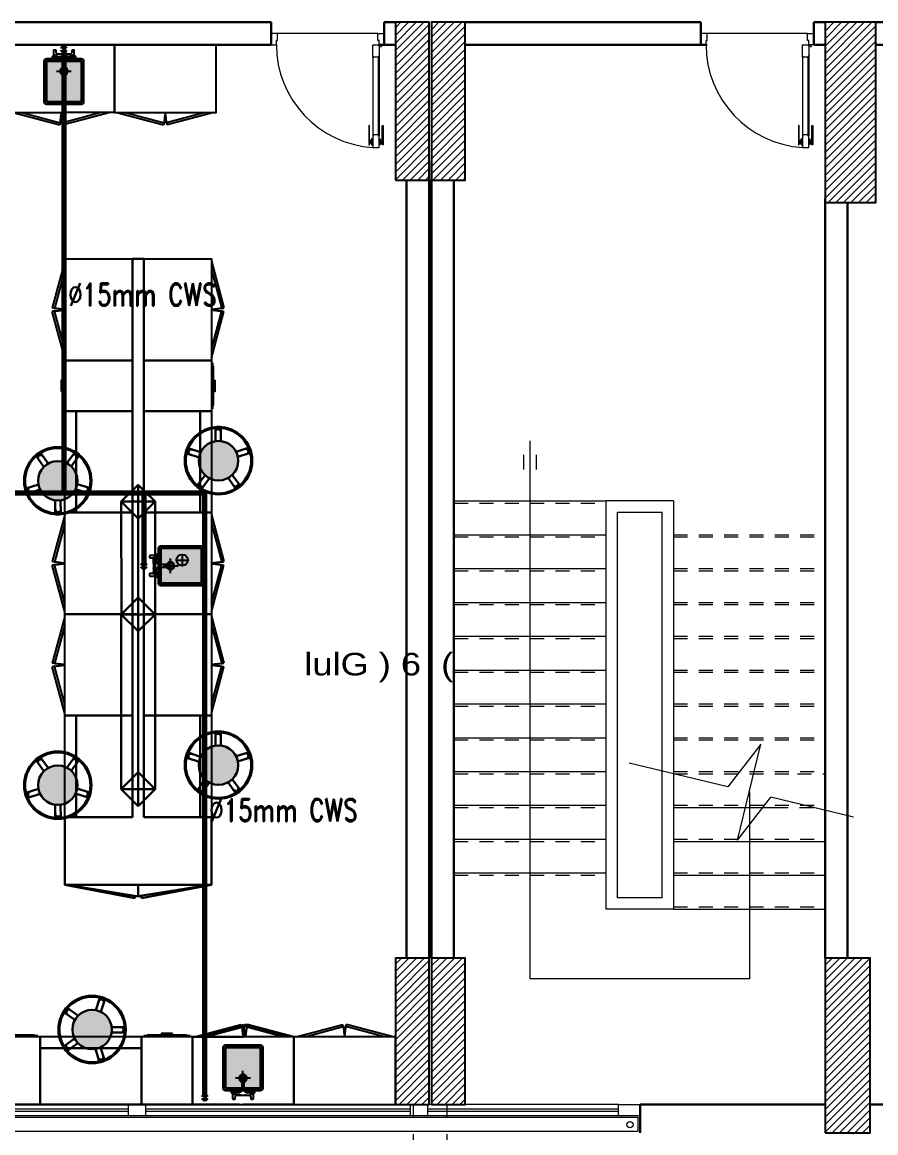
# Model space of a CAD drawing. Extents: x 800 to 995, y 398 to 804.
# Drawn here: x 894.43 to 902, y 742.38 to 752.23 of the extents above; entities that cross this region are included whole.
import ezdxf

# ---------------------------------------------------------------- set-up
doc = ezdxf.new("R2010")
doc.units = 0
doc.header["$MEASUREMENT"] = 0
for name, pattern in [('ACAD_ISO02W100', [15, 12, -3]), ('CENTERX2', [4, 2.5, -0.5, 0.5, -0.5]), ('DASHED', [19.05, 12.7, -6.35]), ('HIDDEN', [0.375, 0.25, -0.125]), ('HIDDEN2', [0.1875, 0.125, -0.0625])]:
    doc.linetypes.add(name, pattern=pattern)
doc.layers.get('0').update_dxf_attribs({"color": 252, "linetype": 'CONTINUOUS', "lineweight": 30})
for name, color, linetype in [('-FUR', 252, 'CONTINUOUS'), ('LAYER8', 3, 'CONTINUOUS'), ('SAN', 2, 'CONTINUOUS')]:
    doc.layers.add(name, color=color, linetype=linetype)
for name, color, linetype, lineweight in [('axis', 1, 'CENTERX2', 5), ('Column', 6, 'CONTINUOUS', 25), ('DOOR', 30, 'CONTINUOUS', 9), ('elev', 90, 'CONTINUOUS', 9), ('Elevation', 150, 'CONTINUOUS', 18), ('hatch', 252, 'CONTINUOUS', 9), ('P-C-WATER', 5, 'CONTINUOUS', 70), ('P-TEXT', 1, 'CONTINUOUS', 25), ('PLAN-ELEV', 2, 'CONTINUOUS', 5), ('PLAN-HAND', 30, 'CONTINUOUS', 5), ('PLAN-STAIR', 3, 'CONTINUOUS', 9), ('PLAN-STAIR-HIDDEN', 1, 'HIDDEN2', 5), ('stairs', 50, 'CONTINUOUS', 9), ('text', 72, 'CONTINUOUS', 15), ('Wall', 252, 'CONTINUOUS', 30), ('WINDOW', 252, 'CONTINUOUS', 5)]:
    doc.layers.add(name, color=color, linetype=linetype, lineweight=lineweight)
doc.styles.add('ROMANC', font='romand.shx')
doc.styles.add('SOSA2', font='SOSA.shx', dxfattribs={"width": 0.8})
pattern_1 = [(45, (1093.753867, 428.559505), (-0.0336759605, 0.0336759605), [])]
pattern_2 = [(45, (1093.753867, 428.309505), (-0.0336759605, 0.0336759605), [])]

# ---------------------------------------------------------------- blocks, each defined once
blk = doc.blocks.new('fghh')
at = {"layer": 'hatch'}
for p, q in [((1434.8944, 1497.1759), (1434.6102, 1497.7917)), ((1435.2563, 1497.1801), (1434.6563, 1496.9032)), ((1434.6563, 1496.9032), (1434.8944, 1497.1759)), ((1435.2563, 1497.1801), (1435.0183, 1496.9074)), ((1435.2563, 1496.3917), (1435.0183, 1496.9074))]:
    blk.add_line(p, q, dxfattribs=at)
blk = doc.blocks.new('YY5Y5')
at = {"layer": 'SAN', "color": 1}
for p, q in [((434.16, 537.56), (433.7, 538.02)), ((433.83, 542.04), (433.83, 538.56)), ((435.73, 542.41), (434.2, 542.41)), ((435.58, 537.56), (436.04, 538.02)), ((435.73, 540.55), (435.73, 542.41)), ((436.72, 537.65), (438.25, 537.65)), ((446.18, 539.55), (436.73, 539.55)), ((443.04, 539.55), (446.16, 539.55)), ((444.65, 537.65), (446.18, 537.65)), ((447.32, 537.56), (446.86, 538.02)), ((447.16, 542.41), (447.16, 540.55)), ((448.69, 542.41), (447.16, 542.41)), ((448.74, 537.56), (449.2, 538.02)), ((449.07, 538.56), (449.07, 542.04)), ((434.16, 536.15), (433.7, 535.69)), ((435.58, 536.15), (436.04, 535.69)), ((440.5, 535.4), (440.5, 528.74)), ((442.4, 528.74), (442.4, 535.4)), ((447.32, 536.15), (446.86, 535.69)), ((448.74, 536.15), (449.2, 535.69)), ((440.87, 528.36), (442.03, 528.36))]:
    blk.add_line(p, q, dxfattribs=at)
at = {"layer": 'SAN', "color": 1, "linetype": 'Continuous'}
blk.add_line((439.23, 539.55), (439.86, 539.55), dxfattribs=at)
at = {"layer": 'SAN', "color": 2, "linetype": 'DASHED'}
for points in [[(441.45, 532.42), (441.45, 521.63)], [(436.06, 527.03), (446.84, 527.03)]]:
    blk.add_lwpolyline(points, dxfattribs=at)
at = {"layer": 'SAN', "color": 1}
for centre, radius in [((434.87, 536.85), 2), ((434.87, 536.85), 1), ((434.87, 536.85), 0.8), ((448.03, 536.85), 2), ((448.03, 536.85), 1), ((448.03, 536.85), 0.8)]:
    blk.add_circle(centre, radius, dxfattribs=at)
for centre, radius, start, end in [((434.2, 542.04), 0.375, 90, 180), ((436.73, 540.55), 1, 180, 270), ((438.25, 535.4), 2.25, 0, 90), ((444.65, 535.4), 2.25, 90, 180), ((446.16, 540.55), 1, 270, 0), ((448.69, 542.04), 0.375, 0, 90), ((441.45, 527.03), 2.86, 109.43194, 70.56806), ((441.45, 527.03), 2.08, 117.27647, 62.72353), ((440.87, 528.74), 0.375, 180, 270), ((442.03, 528.74), 0.375, 270, 360)]:
    blk.add_arc(centre, radius, start, end, dxfattribs=at)
blk = doc.blocks.new('fd')
at = {"layer": '-FUR'}
h = blk.add_hatch(color=254, dxfattribs=at)
h.paths.add_polyline_path([(1322.6636, 576.6994), (1322.3536, 576.6994), (1322.3536, 577.0594), (1322.6636, 577.0594)], flags=16)
edge = h.paths.add_edge_path()
edge.add_line((1322.6636, 576.6794), (1322.3536, 576.6794))
edge.add_arc((1322.3536, 576.6994), 0.02, 180, 270, ccw=False)
edge.add_line((1322.3336, 576.6994), (1322.3336, 577.0594))
edge.add_arc((1322.3536, 577.0594), 0.02, 90, 180, ccw=False)
edge.add_line((1322.3536, 577.0794), (1322.6636, 577.0794))
edge.add_arc((1322.6636, 577.0594), 0.02, 0, 90, ccw=False)
edge.add_line((1322.6836, 577.0594), (1322.6836, 576.6994))
edge.add_arc((1322.6636, 576.6994), 0.02, -90, 0, ccw=False)
blk.add_hatch(color=253, dxfattribs=at).paths.add_polyline_path([(1322.6636, 577.0594), (1322.6636, 576.6994), (1322.3536, 576.6994), (1322.3536, 577.0594)])
h = blk.add_hatch(color=251, dxfattribs=at)
h.paths.add_polyline_path([(1322.6337, 577.0294), (1322.6636, 577.0594), (1322.6636, 576.6994), (1322.6336, 576.7294)])
h.paths.add_polyline_path([(1322.6336, 576.7294), (1322.6636, 576.6994), (1322.3536, 576.6994), (1322.3836, 576.7294)])
h = blk.add_hatch(color=252, dxfattribs=at)
h.paths.add_polyline_path([(1322.3836, 577.0294), (1322.3536, 577.0594), (1322.6636, 577.0594), (1322.6337, 577.0294)])
h.paths.add_polyline_path([(1322.3836, 576.7294), (1322.3536, 576.6994), (1322.3536, 577.0594), (1322.3836, 577.0294)])
for p, q in [((1322.4784, 577.2056), (1322.0597, 577.2056)), ((1322.4784, 577.2056), (1322.9597, 577.2056)), ((1322.0597, 576.6056), (1322.5097, 576.6056)), ((1322.9597, 576.6056), (1322.5097, 576.6056))]:
    blk.add_line(p, q, dxfattribs=at)
at = {"layer": '-FUR', "linetype": 'ACAD_ISO02W100'}
for p, q in [((1322.0597, 577.2056), (1322.5097, 577.2056)), ((1322.9597, 577.2056), (1322.5097, 577.2056)), ((1322.0997, 576.6056), (1322.5133, 576.4948)), ((1322.177, 576.6056), (1322.5185, 576.5141)), ((1322.8824, 576.6056), (1322.541, 576.5141)), ((1322.9597, 576.6056), (1322.5462, 576.4948)), ((1322.5185, 576.5141), (1322.5133, 576.4948)), ((1322.541, 576.5141), (1322.5462, 576.4948))]:
    blk.add_line(p, q, dxfattribs=at)
for centre, start, end in [((1324.045, 576.3727), 171.26112, 174.70691), ((1321.0144, 576.3727), 5.29309, 8.73888)]:
    blk.add_arc(centre, 1.5331, start, end, dxfattribs=at)
for p, q in [((1322.0597, 577.2056), (1322.0597, 576.6056)), ((1322.9597, 577.2056), (1322.9597, 576.6056))]:
    blk.add_line(p, q)
blk.add_lwpolyline([(1322.6636, 576.6794), (1322.3536, 576.6794, -0.414214), (1322.3336, 576.6994), (1322.3336, 577.0594, -0.414214), (1322.3536, 577.0794), (1322.6636, 577.0794, -0.414214), (1322.6836, 577.0594), (1322.6836, 576.6994, -0.414214)], format="xyb", close=True)
blk.add_lwpolyline([(1322.6636, 576.6794), (1322.3536, 576.6794, -0.414214), (1322.3336, 576.6994), (1322.3336, 577.0594, -0.414214), (1322.3536, 577.0794), (1322.6636, 577.0794, -0.414214), (1322.6836, 577.0594), (1322.6836, 576.6994, -0.414214)], format="xyb", close=True)
blk.add_lwpolyline([(1322.6636, 576.6994), (1322.3536, 576.6994), (1322.3536, 577.0594), (1322.6636, 577.0594)], close=True)
at = {"extrusion": (0, 0, -1), "xscale": 0.0121000000000322, "yscale": 0.0121000000000322, "zscale": -0.0121}
blk.add_blockref('YY5Y5', (-1327.8502, 570.5947), dxfattribs=at)
blk = doc.blocks.new('juy')
blk.add_line((1322.9597, 577.2056), (1322.9597, 576.6056))
blk.add_blockref('fd', (0, 0))
blk = doc.blocks.new('vfd')
at = {"layer": '-FUR'}
h = blk.add_hatch(color=254, dxfattribs=at)
h.paths.add_polyline_path([(1316.635, 565.8296), (1316.635, 566.1396), (1316.275, 566.1396), (1316.275, 565.8296)], flags=16)
edge = h.paths.add_edge_path()
edge.add_line((1316.655, 565.8296), (1316.655, 566.1396))
edge.add_ellipse((1316.635, 566.1396), major_axis=(-0.0141, -0.0141), ratio=1, start_angle=135, end_angle=225)
edge.add_line((1316.635, 566.1596), (1316.275, 566.1596))
edge.add_ellipse((1316.275, 566.1396), major_axis=(-0.0141, -0.0141), ratio=1, start_angle=225, end_angle=315)
edge.add_line((1316.255, 566.1396), (1316.255, 565.8296))
edge.add_ellipse((1316.275, 565.8296), major_axis=(0.0141, -0.0141), ratio=1, start_angle=225, end_angle=315)
edge.add_line((1316.275, 565.8096), (1316.635, 565.8096))
edge.add_ellipse((1316.635, 565.8296), major_axis=(0.0141, -0.0141), ratio=1, start_angle=-45, end_angle=45)
blk.add_hatch(color=253, dxfattribs=at).paths.add_polyline_path([(1316.275, 565.8296), (1316.635, 565.8296), (1316.635, 566.1396), (1316.275, 566.1396)])
h = blk.add_hatch(color=251, dxfattribs=at)
h.paths.add_polyline_path([(1316.305, 565.8596), (1316.275, 565.8296), (1316.635, 565.8296), (1316.605, 565.8596)])
h.paths.add_polyline_path([(1316.605, 565.8596), (1316.635, 565.8296), (1316.635, 566.1396), (1316.605, 566.1096)])
h = blk.add_hatch(color=252, dxfattribs=at)
h.paths.add_polyline_path([(1316.305, 566.1096), (1316.275, 566.1396), (1316.275, 565.8296), (1316.305, 565.8596)])
h.paths.add_polyline_path([(1316.605, 566.1096), (1316.635, 566.1396), (1316.275, 566.1396), (1316.305, 566.1096)])
blk.add_lwpolyline([(1316.655, 565.8296), (1316.655, 566.1396, 0.414214), (1316.635, 566.1596), (1316.275, 566.1596, 0.414214), (1316.255, 566.1396), (1316.255, 565.8296, 0.414214), (1316.275, 565.8096), (1316.635, 565.8096, 0.414214)], format="xyb", close=True)
blk.add_lwpolyline([(1316.655, 565.8296), (1316.655, 566.1396, 0.414214), (1316.635, 566.1596), (1316.275, 566.1596, 0.414214), (1316.255, 566.1396), (1316.255, 565.8296, 0.414214), (1316.275, 565.8096), (1316.635, 565.8096, 0.414214)], format="xyb", close=True)
blk.add_lwpolyline([(1316.635, 565.8296), (1316.635, 566.1396), (1316.275, 566.1396), (1316.275, 565.8296)], close=True)
at = {"layer": 'LAYER8'}
for p, q in [((1316.465, 566.0846), (1316.465, 565.9846)), ((1316.415, 566.0346), (1316.515, 566.0346))]:
    blk.add_line(p, q, dxfattribs=at)
blk.add_circle((1316.465, 566.0346), 0.05, dxfattribs=at)
at = {"xscale": 0.0121, "yscale": 0.0121, "zscale": 0.0121, "rotation": 89.99999999999997}
blk.add_blockref('YY5Y5', (1322.7397, 560.6431), dxfattribs=at)

msp = doc.modelspace()

# ---------------------------------------------------------------- hatches: boundary and pattern name
h = msp.add_hatch(color=256)
h.set_gradient(color1=(132, 132, 132), name='SPHERICAL')
h.paths.add_polyline_path([(895.9934, 748.3426, 1), (896.3434, 748.3426, 1)])
h = msp.add_hatch(color=256)
h.set_gradient(color1=(132, 132, 132), name='SPHERICAL')
h.paths.add_polyline_path([(894.9182, 748.1645, 1), (894.5682, 748.1645, 1)])
h = msp.add_hatch(color=256)
h.set_gradient(color1=(132, 132, 132), name='SPHERICAL')
h.paths.add_polyline_path([(895.9934, 745.6426, 1), (896.3434, 745.6426, 1)])
h = msp.add_hatch(color=256)
h.set_gradient(color1=(132, 132, 132), name='SPHERICAL')
h.paths.add_polyline_path([(894.9182, 745.4645, 1), (894.5682, 745.4645, 1)])
h = msp.add_hatch(color=256)
h.set_gradient(color1=(132, 132, 132), name='SPHERICAL')
h.paths.add_polyline_path([(895.0477, 743.1225, -1), (895.0477, 743.4725, -1)])
at = {"layer": 'hatch'}
h = msp.add_hatch(dxfattribs=at)
h.set_pattern_fill('ANSI31', color=252, scale=0.015, style=0)
h.set_pattern_definition(pattern_2)
h.paths.add_polyline_path([(897.7367, 750.8316), (898.0367, 750.8316), (898.0367, 752.2316), (897.7367, 752.2316)])
h = msp.add_hatch(dxfattribs=at)
h.set_pattern_fill('ANSI31', color=252, scale=0.015, style=0)
h.set_pattern_definition(pattern_2)
h.paths.add_polyline_path([(898.0567, 750.8316), (898.3567, 750.8316), (898.3567, 752.2316), (898.0567, 752.2316)])
h = msp.add_hatch(dxfattribs=at)
h.set_pattern_fill('ANSI31', color=252, scale=0.015, style=0)
h.set_pattern_definition(pattern_2)
h.paths.add_polyline_path([(901.5467, 750.6316), (901.9967, 750.6316), (901.9967, 752.2316), (901.5467, 752.2316)])
h = msp.add_hatch(dxfattribs=at)
h.set_pattern_fill('ANSI31', color=252, scale=0.015, style=0)
h.set_pattern_definition(pattern_1)
h.paths.add_polyline_path([(897.7367, 742.6316), (898.0367, 742.6316), (898.0367, 743.9316), (897.7367, 743.9316)])
h = msp.add_hatch(dxfattribs=at)
h.set_pattern_fill('ANSI31', color=252, scale=0.015, style=0)
h.set_pattern_definition(pattern_1)
h.paths.add_polyline_path([(898.0567, 742.6316), (898.3567, 742.6316), (898.3567, 743.9316), (898.0567, 743.9316)])
h = msp.add_hatch(dxfattribs=at)
h.set_pattern_fill('ANSI31', color=252, scale=0.015, style=0)
h.set_pattern_definition(pattern_2)
h.paths.add_polyline_path([(901.5467, 742.3816), (901.9467, 742.3816), (901.9467, 743.9316), (901.5467, 743.9316)])

# ---------------------------------------------------------------- linework, layer by layer
at = {"layer": '-FUR', "linetype": 'ACAD_ISO02W100'}
for p, q in [((896.1467, 752.0316), (895.2467, 752.0316)), ((895.2667, 751.4316), (895.6803, 751.3208)), ((895.344, 751.4316), (895.6854, 751.3401)), ((896.0494, 751.4316), (895.708, 751.3401)), ((896.1267, 751.4316), (895.7131, 751.3208)), ((895.6854, 751.3401), (895.6803, 751.3208)), ((895.708, 751.3401), (895.7131, 751.3208)), ((894.8058, 750.1116), (894.695, 749.698)), ((895.4058, 750.1316), (895.4058, 749.2316)), ((895.5058, 749.2316), (895.5058, 750.1316)), ((896.1058, 750.1116), (896.2166, 749.698)), ((894.8058, 750.0343), (894.7143, 749.6928)), ((896.1058, 750.0343), (896.1973, 749.6928)), ((894.7143, 749.6928), (894.695, 749.698)), ((896.1973, 749.6928), (896.2166, 749.698)), ((894.7143, 749.6703), (894.695, 749.6651)), ((894.8058, 749.2516), (894.695, 749.6651)), ((894.8058, 749.3288), (894.7143, 749.6703)), ((896.1058, 749.3288), (896.1973, 749.6703)), ((896.1058, 749.2516), (896.2166, 749.6651)), ((896.1973, 749.6703), (896.2166, 749.6651)), ((895.4058, 748.7816), (895.4058, 749.2316)), ((895.5058, 749.2316), (895.5058, 748.7816)), ((894.8058, 747.8816), (894.8058, 748.7816)), ((896.1058, 748.7816), (896.1058, 747.8816)), ((894.8058, 747.8616), (894.695, 747.448)), ((895.4058, 747.8816), (895.4058, 746.9816)), ((895.5058, 746.9816), (895.5058, 747.8816)), ((896.1058, 747.8616), (896.2166, 747.448)), ((894.8058, 747.7843), (894.7143, 747.4428)), ((896.1058, 747.7843), (896.1973, 747.4428)), ((894.7143, 747.4428), (894.695, 747.448)), ((894.7143, 747.4203), (894.695, 747.4151)), ((894.8058, 747.0788), (894.7143, 747.4203)), ((896.1058, 747.0788), (896.1973, 747.4203)), ((896.1973, 747.4428), (896.2166, 747.448)), ((896.1973, 747.4203), (896.2166, 747.4151)), ((894.8058, 747.0016), (894.695, 747.4151)), ((896.1058, 747.0016), (896.2166, 747.4151)), ((894.8058, 746.9616), (894.695, 746.548)), ((895.4058, 746.9816), (895.4058, 746.0816)), ((895.5058, 746.0816), (895.5058, 746.9816)), ((896.1058, 746.9616), (896.2166, 746.548)), ((894.8058, 746.8843), (894.7143, 746.5428)), ((896.1058, 746.8843), (896.1973, 746.5428)), ((894.7143, 746.5428), (894.695, 746.548)), ((896.1973, 746.5428), (896.2166, 746.548)), ((894.7143, 746.5203), (894.695, 746.5151)), ((894.8058, 746.1016), (894.695, 746.5151)), ((894.8058, 746.1788), (894.7143, 746.5203)), ((896.1058, 746.1788), (896.1973, 746.5203)), ((896.1058, 746.1016), (896.2166, 746.5151)), ((896.1973, 746.5203), (896.2166, 746.5151)), ((894.8058, 745.1816), (894.8058, 746.0816)), ((896.1058, 746.0816), (896.1058, 745.1816)), ((895.9567, 743.2316), (896.3703, 743.3424)), ((896.034, 743.2316), (896.3754, 743.3231)), ((896.3754, 743.3231), (896.3703, 743.3424)), ((896.398, 743.3231), (896.4031, 743.3424)), ((896.7394, 743.2316), (896.398, 743.3231)), ((896.8167, 743.2316), (896.4031, 743.3424)), ((896.8567, 743.2316), (897.2703, 743.3424)), ((896.934, 743.2316), (897.2754, 743.3231)), ((897.2754, 743.3231), (897.2703, 743.3424)), ((897.298, 743.3231), (897.3031, 743.3424)), ((897.6394, 743.2316), (897.298, 743.3231)), ((897.7167, 743.2316), (897.3031, 743.3424)), ((895.4867, 743.2316), (894.5867, 743.2316)), ((894.5867, 742.6316), (894.1367, 742.6316)), ((895.9367, 742.6316), (895.4867, 742.6316)), ((895.9367, 742.6316), (896.8367, 742.6316)), ((896.8367, 742.6316), (897.7367, 742.6316))]:
    msp.add_line(p, q, dxfattribs=at)
at = {"layer": '-FUR'}
for p, q in [((894.7958, 748.8016), (894.7958, 749.2116)), ((896.1158, 749.2116), (896.1158, 748.8016)), ((894.7908, 748.8316), (894.7908, 749.1816)), ((896.1208, 749.1816), (896.1208, 748.8316)), ((894.5667, 743.2416), (894.1567, 743.2416)), ((894.5367, 743.2466), (894.1867, 743.2466)), ((895.9167, 743.2416), (895.5067, 743.2416)), ((895.8867, 743.2466), (895.5367, 743.2466))]:
    msp.add_line(p, q, dxfattribs=at)
for points in [[(896.1467, 752.0316), (895.2467, 752.0316), (895.2467, 751.4316), (896.1467, 751.4316)], [(895.4058, 750.1316), (895.4058, 749.2316), (894.8058, 749.2316), (894.8058, 750.1316)], [(895.5058, 749.2316), (895.5058, 750.1316), (896.1058, 750.1316), (896.1058, 749.2316)], [(894.8058, 748.7816), (894.8058, 749.2316), (895.4058, 749.2316), (895.4058, 748.7816)], [(896.1058, 749.2316), (896.1058, 748.7816), (895.5058, 748.7816), (895.5058, 749.2316)], [(895.4058, 747.8816), (895.4058, 746.9816), (894.8058, 746.9816), (894.8058, 747.8816)], [(895.5058, 746.9816), (895.5058, 747.8816), (896.1058, 747.8816), (896.1058, 746.9816)], [(895.4058, 746.9816), (895.4058, 746.0816), (894.8058, 746.0816), (894.8058, 746.9816)], [(895.5058, 746.0816), (895.5058, 746.9816), (896.1058, 746.9816), (896.1058, 746.0816)], [(894.5867, 743.2316), (894.1367, 743.2316), (894.1367, 742.6316), (894.5867, 742.6316)], [(895.9367, 743.2316), (895.4867, 743.2316), (895.4867, 742.6316), (895.9367, 742.6316)], [(895.9367, 742.6316), (896.8367, 742.6316), (896.8367, 743.2316), (895.9367, 743.2316)], [(896.8367, 742.6316), (897.7367, 742.6316), (897.7367, 743.2316), (896.8367, 743.2316)]]:
    msp.add_lwpolyline(points, close=True, dxfattribs=at)
at = {"layer": '-FUR', "color": 1}
for points in [[(894.7758, 748.9566), (894.7758, 749.0566), (894.7858, 749.0566), (894.7858, 748.9566)], [(896.1358, 749.0566), (896.1358, 748.9566), (896.1258, 748.9566), (896.1258, 749.0566)], [(895.7617, 743.2616), (895.6617, 743.2616), (895.6617, 743.2516), (895.7617, 743.2516)]]:
    msp.add_lwpolyline(points, close=True, dxfattribs=at)
at = {"layer": '-FUR', "linetype": 'ACAD_ISO02W100'}
for centre, start, end in [((897.212, 751.1986), 171.26112, 174.70691), ((894.1814, 751.1986), 5.29309, 8.73888), ((894.5729, 748.1663), 81.26112, 84.70691), ((896.3387, 748.1663), 95.29309, 98.73888), ((894.5729, 751.1968), 275.29309, 278.73888), ((896.3387, 751.1968), 261.26112, 264.70691), ((894.5729, 745.9163), 81.26112, 84.70691), ((894.5729, 748.9468), 275.29309, 278.73888), ((896.3387, 745.9163), 95.29309, 98.73888), ((896.3387, 748.9468), 261.26112, 264.70691), ((894.5729, 745.0163), 81.26112, 84.70691), ((894.5729, 748.0468), 275.29309, 278.73888), ((896.3387, 745.0163), 95.29309, 98.73888), ((896.3387, 748.0468), 261.26112, 264.70691), ((897.902, 743.4645), 185.29309, 188.73888), ((894.8714, 743.4645), 351.26112, 354.70691), ((898.802, 743.4645), 185.29309, 188.73888), ((895.7714, 743.4645), 351.26112, 354.70691)]:
    msp.add_arc(centre, 1.5331, start, end, dxfattribs=at)
for p, q in [((895.5058, 750.1316), (895.4058, 750.1316)), ((895.4058, 745.53), (895.4058, 750.1316)), ((895.5058, 750.1316), (895.5058, 745.5295)), ((895.4058, 748.7816), (894.8058, 748.7816)), ((894.8058, 748.7816), (894.9058, 748.7816)), ((894.9058, 748.7816), (894.9058, 747.8816)), ((895.4058, 747.8816), (895.4058, 748.7816)), ((896.1058, 748.7816), (895.5058, 748.7816)), ((895.5058, 748.7816), (895.5058, 747.8816)), ((896.0058, 747.8816), (896.0058, 748.7816)), ((896.1427, 748.5157), (896.1423, 748.629)), ((896.1806, 748.6416), (896.1531, 748.6415)), ((896.1901, 748.5162), (896.1906, 748.6316)), ((894.5773, 748.4136), (894.5551, 748.3974)), ((894.6587, 748.3178), (894.5912, 748.4114)), ((894.8242, 748.3197), (894.8904, 748.4116)), ((894.9288, 748.3993), (894.9065, 748.4154)), ((895.8878, 748.4465), (895.8794, 748.4204)), ((895.9958, 748.3716), (895.888, 748.4062)), ((896.01, 748.4169), (895.9003, 748.453)), ((896.3251, 748.4205), (896.4327, 748.4559)), ((896.3403, 748.3756), (896.4502, 748.4108)), ((896.4566, 748.4234), (896.448, 748.4495)), ((894.6207, 748.2895), (894.5537, 748.3809)), ((894.8628, 748.2922), (894.9311, 748.3853)), ((896.0488, 748.2148), (895.9805, 748.1217)), ((896.2909, 748.2176), (896.3579, 748.1262)), ((894.5713, 748.1315), (894.4614, 748.0963)), ((894.9158, 748.1355), (895.0237, 748.1008)), ((895.3056, 747.9798), (895.4556, 748.1298)), ((895.3056, 747.9798), (895.4556, 748.1298)), ((895.4556, 748.1298), (895.6056, 747.9798)), ((895.4556, 747.9798), (895.4556, 748.1298)), ((895.4556, 748.1298), (895.6056, 747.9798)), ((895.9828, 748.1078), (896.0051, 748.0917)), ((896.0874, 748.1874), (896.0212, 748.0955)), ((896.2529, 748.1893), (896.3204, 748.0956)), ((896.3343, 748.0935), (896.3565, 748.1097)), ((894.455, 748.0837), (894.4636, 748.0576)), ((894.5865, 748.0866), (894.4789, 748.0512)), ((894.9016, 748.0902), (895.0113, 748.0541)), ((895.0238, 748.0605), (895.0322, 748.0867)), ((895.4058, 748.08), (895.3056, 747.9798)), ((895.6056, 747.9798), (895.5058, 748.0795)), ((894.7215, 747.9909), (894.721, 747.8754)), ((894.7689, 747.9914), (894.7693, 747.8781)), ((895.6056, 747.9798), (895.3056, 747.9798)), ((895.6056, 747.9798), (895.3056, 747.9798)), ((895.3056, 747.9798), (895.4556, 747.8298)), ((895.4556, 747.9798), (895.3056, 747.9798)), ((895.6056, 747.9798), (895.3056, 747.9798)), ((895.3056, 747.9798), (895.4556, 747.8298)), ((895.6056, 747.9798), (895.3056, 747.9798)), ((895.3056, 747.9798), (895.3074, 746.9816)), ((895.4038, 747.8816), (895.3056, 747.9798)), ((895.4556, 747.8298), (895.6056, 747.9798)), ((895.4556, 747.1298), (895.4556, 747.9798)), ((895.4556, 747.9798), (895.6056, 747.9798)), ((895.6056, 747.9798), (895.4556, 747.9798)), ((895.4556, 747.9798), (895.4556, 747.8298)), ((895.4556, 747.8298), (895.6056, 747.9798)), ((895.5058, 747.88), (895.6056, 747.9798)), ((895.6056, 746.9798), (895.6056, 747.9798)), ((894.731, 747.8655), (894.7585, 747.8656)), ((894.8058, 747.8816), (895.4058, 747.8816)), ((895.5058, 747.8816), (896.1058, 747.8816)), ((896.1058, 747.8816), (896.0058, 747.8816)), ((895.3056, 746.9798), (895.4556, 747.1298)), ((895.4556, 746.9798), (895.4556, 747.1298)), ((895.4556, 747.1298), (895.6056, 746.9798)), ((895.3056, 746.9798), (895.6056, 746.9798)), ((895.4556, 746.8298), (895.3056, 746.9798)), ((895.6056, 746.9798), (895.3056, 746.9798)), ((895.3056, 746.9798), (895.3056, 745.4298)), ((895.4058, 746.9816), (895.4558, 746.9816)), ((895.4556, 746.9798), (895.4556, 746.8298)), ((895.4556, 746.8298), (895.6056, 746.9798)), ((895.4556, 746.9798), (895.4556, 745.2798)), ((895.6056, 745.4298), (895.6056, 746.9798)), ((895.4556, 745.5798), (895.4556, 746.4298)), ((895.4058, 746.0816), (894.8058, 746.0816)), ((894.8058, 746.0816), (894.9058, 746.0816)), ((894.9058, 746.0816), (894.9058, 745.1816)), ((895.4058, 745.1816), (895.4058, 746.0816)), ((896.1058, 746.0816), (895.5058, 746.0816)), ((895.5058, 746.0816), (895.5058, 745.1816)), ((896.0058, 745.1816), (896.0058, 746.0816)), ((896.1806, 745.9416), (896.1531, 745.9415)), ((896.1427, 745.8157), (896.1423, 745.929)), ((896.1901, 745.8162), (896.1906, 745.9316)), ((895.8878, 745.7465), (895.8794, 745.7204)), ((896.01, 745.7169), (895.9003, 745.753)), ((896.3251, 745.7205), (896.4327, 745.7559)), ((896.4566, 745.7234), (896.448, 745.7495)), ((894.6207, 745.5895), (894.5537, 745.6809)), ((894.5773, 745.7136), (894.5551, 745.6974)), ((894.6587, 745.6178), (894.5912, 745.7114)), ((894.8242, 745.6197), (894.8904, 745.7116)), ((894.8628, 745.5922), (894.9311, 745.6853)), ((894.9288, 745.6993), (894.9065, 745.7154)), ((895.9958, 745.6716), (895.888, 745.7062)), ((896.3403, 745.6756), (896.4502, 745.7108)), ((895.3056, 745.4298), (895.4556, 745.5798)), ((895.4556, 745.4298), (895.4556, 745.5798)), ((895.4556, 745.5798), (895.6056, 745.4298)), ((896.0488, 745.5148), (895.9805, 745.4217)), ((896.0874, 745.4874), (896.0212, 745.3955)), ((896.2529, 745.4893), (896.3204, 745.3956)), ((896.2909, 745.5176), (896.3579, 745.4262)), ((894.455, 745.3837), (894.4636, 745.3576)), ((894.5713, 745.4315), (894.4614, 745.3963)), ((894.5865, 745.3866), (894.4789, 745.3512)), ((894.9016, 745.3902), (895.0113, 745.3541)), ((894.9158, 745.4355), (895.0237, 745.4008)), ((895.0238, 745.3605), (895.0322, 745.3867)), ((895.3056, 745.4298), (895.6056, 745.4298)), ((895.4556, 745.2798), (895.3056, 745.4298)), ((895.6056, 745.4298), (895.3056, 745.4298)), ((895.4556, 745.4298), (895.4556, 745.2798)), ((895.4556, 745.2798), (895.6056, 745.4298)), ((895.9828, 745.4078), (896.0051, 745.3917)), ((896.3343, 745.3935), (896.3565, 745.4097)), ((894.7215, 745.2909), (894.721, 745.1754)), ((894.7689, 745.2914), (894.7693, 745.1781)), ((894.731, 745.1655), (894.7585, 745.1656)), ((894.8058, 744.5816), (894.8058, 745.1816)), ((894.8058, 745.1816), (895.4058, 745.1816)), ((895.5058, 745.1816), (896.1058, 745.1816)), ((896.1058, 745.1816), (896.0058, 745.1816)), ((896.1058, 745.1816), (896.1058, 744.5816)), ((896.1058, 744.5816), (894.8058, 744.5816)), ((894.8058, 744.5816), (895.4258, 744.4616)), ((894.8058, 744.5816), (894.8258, 744.5816)), ((894.8258, 744.5816), (895.4408, 744.4816)), ((896.1058, 744.5816), (895.4558, 744.5816)), ((895.4558, 744.5816), (895.4558, 744.4816)), ((896.0858, 744.5816), (895.4558, 744.4816)), ((896.1058, 744.5816), (895.4858, 744.4616)), ((896.1058, 744.5816), (896.0858, 744.5816)), ((895.4558, 744.4816), (895.4258, 744.4816)), ((895.4258, 744.4816), (895.4258, 744.4616)), ((895.4558, 744.4816), (895.4858, 744.4816)), ((895.4858, 744.4816), (895.4858, 744.4616)), ((895.0807, 743.4693), (895.1159, 743.5793)), ((895.1285, 743.5856), (895.1547, 743.5771)), ((894.7986, 743.4634), (894.8149, 743.4856)), ((894.9228, 743.42), (894.8313, 743.4869)), ((895.1256, 743.4542), (895.161, 743.5618)), ((894.8945, 743.382), (894.8008, 743.4494)), ((895.2214, 743.3192), (895.3368, 743.3197)), ((895.3467, 743.3096), (895.3466, 743.2821)), ((894.5867, 742.6316), (894.5867, 743.2316)), ((894.5867, 743.2316), (894.5867, 743.1316)), ((894.8926, 743.2165), (894.8006, 743.1502)), ((895.2208, 743.2718), (895.3341, 743.2714)), ((895.4867, 743.2316), (895.4867, 742.6316)), ((894.5867, 743.1316), (895.4867, 743.1316)), ((894.8129, 743.1119), (894.7968, 743.1342)), ((894.92, 743.1778), (894.8269, 743.1096)), ((895.0768, 743.1249), (895.1114, 743.017)), ((895.122, 743.139), (895.1581, 743.0294)), ((895.1517, 743.0168), (895.1255, 743.0084)), ((895.4867, 742.6316), (894.5867, 742.6316))]:
    msp.add_line(p, q)
for centre, radius in [((896.1684, 748.3426), 0.299), ((896.1684, 748.3426), 0.29), ((896.1684, 748.3426), 0.175), ((894.7432, 748.1645), 0.299), ((894.7432, 748.1645), 0.29), ((894.7432, 748.1645), 0.175), ((896.1684, 745.6426), 0.299), ((896.1684, 745.6426), 0.29), ((894.7432, 745.4645), 0.299), ((894.7432, 745.4645), 0.29), ((896.1684, 745.6426), 0.175), ((894.7432, 745.4645), 0.175), ((895.0477, 743.2975), 0.299), ((895.0477, 743.2975), 0.29), ((895.0477, 743.2975), 0.175)]:
    msp.add_circle(centre, radius)
for centre, radius, start, end in [((896.1554, 748.6286), 0.0131, 100.27962, 178.34598), ((896.1654, 748.5962), 0.025, 348.82483, 157.06505), ((896.1806, 748.6316), 0.01, 0.20885, 90.20885), ((894.5832, 748.4055), 0.01, 36.20885, 126.20885), ((894.9008, 748.4036), 0.0131, 64.27962, 142.34598), ((895.8924, 748.4186), 0.0131, 172.27962, 250.34598), ((895.8973, 748.4435), 0.01, 72.20885, 162.20885), ((895.9263, 748.4181), 0.025, 60.82483, 229.06505), ((896.4087, 748.4238), 0.025, 276.82483, 85.06505), ((896.4364, 748.4433), 0.0131, 28.27962, 106.34598), ((896.4471, 748.4203), 0.01, 288.20885, 18.20885), ((894.5646, 748.3883), 0.0131, 136.27962, 214.34598), ((894.5917, 748.3679), 0.025, 24.82483, 193.06505), ((894.8898, 748.3715), 0.025, 312.82483, 121.06505), ((894.923, 748.3912), 0.01, 324.20885, 54.20885), ((894.5029, 748.0833), 0.025, 96.82483, 265.06505), ((894.9853, 748.089), 0.025, 240.82483, 49.06505), ((895.9886, 748.1159), 0.01, 144.20885, 234.20885), ((896.0218, 748.1356), 0.025, 132.82483, 301.06505), ((896.3199, 748.1392), 0.025, 204.82483, 13.06505), ((896.347, 748.1188), 0.0131, 316.27962, 34.34598), ((894.4645, 748.0868), 0.01, 108.20885, 198.20885), ((894.4752, 748.0638), 0.0131, 208.27962, 286.34598), ((895.0143, 748.0636), 0.01, 252.20885, 342.20885), ((895.0192, 748.0885), 0.0131, 352.27962, 70.34598), ((896.0108, 748.1035), 0.0131, 244.27962, 322.34598), ((896.3284, 748.1016), 0.01, 216.20885, 306.20885), ((894.7462, 747.9109), 0.025, 168.82483, 337.06505), ((894.731, 747.8755), 0.01, 180.20885, 270.20885), ((894.7562, 747.8785), 0.0131, 280.27962, 358.34598), ((896.1554, 745.9286), 0.0131, 100.27962, 178.34598), ((896.1806, 745.9316), 0.01, 0.20885, 90.20885), ((896.1654, 745.8962), 0.025, 348.82483, 157.06505), ((895.8973, 745.7435), 0.01, 72.20885, 162.20885), ((896.4087, 745.7238), 0.025, 276.82483, 85.06505), ((896.4364, 745.7433), 0.0131, 28.27962, 106.34598), ((894.5646, 745.6883), 0.0131, 136.27962, 214.34598), ((894.5917, 745.6679), 0.025, 24.82483, 193.06505), ((894.5832, 745.7055), 0.01, 36.20885, 126.20885), ((894.8898, 745.6715), 0.025, 312.82483, 121.06505), ((894.9008, 745.7036), 0.0131, 64.27962, 142.34598), ((894.923, 745.6912), 0.01, 324.20885, 54.20885), ((895.8924, 745.7186), 0.0131, 172.27962, 250.34598), ((895.9263, 745.7181), 0.025, 60.82483, 229.06505), ((896.4471, 745.7203), 0.01, 288.20885, 18.20885), ((896.0218, 745.4356), 0.025, 132.82483, 301.06505), ((894.4645, 745.3868), 0.01, 108.20885, 198.20885), ((894.4752, 745.3638), 0.0131, 208.27962, 286.34598), ((894.5029, 745.3833), 0.025, 96.82483, 265.06505), ((894.9853, 745.389), 0.025, 240.82483, 49.06505), ((895.0143, 745.3636), 0.01, 252.20885, 342.20885), ((895.0192, 745.3885), 0.0131, 352.27962, 70.34598), ((895.9886, 745.4159), 0.01, 144.20885, 234.20885), ((896.0108, 745.4035), 0.0131, 244.27962, 322.34598), ((896.3199, 745.4392), 0.025, 204.82483, 13.06505), ((896.3284, 745.4016), 0.01, 216.20885, 306.20885), ((896.347, 745.4188), 0.0131, 316.27962, 34.34598), ((894.731, 745.1755), 0.01, 180.20885, 270.20885), ((894.7462, 745.2109), 0.025, 168.82483, 337.06505), ((894.7562, 745.1785), 0.0131, 280.27962, 358.34598), ((895.1254, 743.5761), 0.01, 71.79115, 161.79115), ((895.1484, 743.5655), 0.0131, 343.65402, 61.72038), ((894.8239, 743.4761), 0.0131, 55.65402, 133.72038), ((895.1289, 743.5377), 0.025, 4.93495, 173.17517), ((894.8067, 743.4575), 0.01, 143.79115, 233.79115), ((894.8443, 743.449), 0.025, 76.93495, 245.17517), ((895.3013, 743.2945), 0.025, 292.93495, 101.17517), ((895.3337, 743.2845), 0.0131, 271.65402, 349.72038), ((895.3367, 743.3097), 0.01, 359.79115, 89.79115), ((894.8087, 743.1399), 0.0131, 127.65402, 205.72038), ((894.821, 743.1177), 0.01, 215.79115, 305.79115), ((894.8408, 743.1508), 0.025, 148.93495, 317.17517), ((895.1232, 743.0554), 0.025, 220.93495, 29.17517), ((895.1237, 743.0214), 0.0131, 199.65402, 277.72038), ((895.1486, 743.0264), 0.01, 287.79115, 17.79115)]:
    msp.add_arc(centre, radius, start, end)
at = {"layer": 'axis', "color": 0, "ltscale": 0.3}
for p, q in [((897.8967, 740.4204), (897.8967, 742.6316)), ((898.1967, 740.4204), (898.1967, 742.6316)), ((901.7967, 739.9704), (901.7967, 742.3816))]:
    msp.add_line(p, q, dxfattribs=at)
at = {"layer": 'Column', "color": 252}
for points in [[(897.7367, 750.8316), (898.0367, 750.8316), (898.0367, 752.2316), (897.7367, 752.2316)], [(898.0567, 750.8316), (898.3567, 750.8316), (898.3567, 752.2316), (898.0567, 752.2316)], [(901.5467, 750.6316), (901.9967, 750.6316), (901.9967, 752.2316), (901.5467, 752.2316)], [(897.7367, 742.6316), (898.0367, 742.6316), (898.0367, 743.9316), (897.7367, 743.9316)], [(898.0567, 742.6316), (898.3567, 742.6316), (898.3567, 743.9316), (898.0567, 743.9316)], [(901.5467, 742.3816), (901.9467, 742.3816), (901.9467, 743.9316), (901.5467, 743.9316)]]:
    msp.add_lwpolyline(points, close=True, dxfattribs=at)
at = {"layer": 'DOOR', "color": 251}
for p, q in [((897.5812, 752.1316), (896.6923, 752.1316)), ((901.3912, 752.1316), (900.5023, 752.1316))]:
    msp.add_line(p, q, dxfattribs=at)
at = {"layer": 'DOOR', "color": 252}
for p, q in [((897.5362, 751.926), (897.5362, 751.2261)), ((897.5412, 751.2261), (897.5412, 751.926)), ((897.5878, 751.2261), (897.5878, 751.926)), ((897.5928, 751.926), (897.5928, 751.2261)), ((901.3462, 751.926), (901.3462, 751.2261)), ((901.3512, 751.2261), (901.3512, 751.926)), ((901.3978, 751.2261), (901.3978, 751.926)), ((901.4028, 751.926), (901.4028, 751.2261))]:
    msp.add_line(p, q, dxfattribs=at)
at = {"layer": 'DOOR', "color": 5}
for points in [[(896.6367, 752.1316), (896.6367, 752.0316), (896.6813, 752.0316), (896.6813, 752.0695), (896.6924, 752.0695), (896.6923, 752.1316)], [(897.6367, 752.1316), (897.6367, 752.0316), (897.5923, 752.0316), (897.5923, 752.0695), (897.5812, 752.0695), (897.5812, 752.1316)], [(900.4467, 752.1316), (900.4467, 752.0316), (900.4913, 752.0316), (900.4913, 752.0695), (900.5024, 752.0695), (900.5023, 752.1316)], [(901.4467, 752.1316), (901.4467, 752.0316), (901.4023, 752.0316), (901.4023, 752.0695), (901.3912, 752.0695), (901.3912, 752.1316)], [(897.5878, 751.9316), (897.5878, 751.9205), (897.5412, 751.9205), (897.5412, 751.9316), (897.5367, 751.9316), (897.5367, 752.0316), (897.5367, 752.0316), (897.5923, 752.0316), (897.5923, 751.9316)], [(901.3978, 751.9316), (901.3978, 751.9205), (901.3512, 751.9205), (901.3512, 751.9316), (901.3467, 751.9316), (901.3467, 752.0316), (901.3467, 752.0316), (901.4023, 752.0316), (901.4023, 751.9316)], [(897.5878, 751.2206), (897.5878, 751.2317), (897.5412, 751.2317), (897.5412, 751.2206), (897.5367, 751.2206), (897.5367, 751.1206), (897.5367, 751.1206), (897.5923, 751.1206), (897.5923, 751.2206)], [(901.3978, 751.2206), (901.3978, 751.2317), (901.3512, 751.2317), (901.3512, 751.2206), (901.3467, 751.2206), (901.3467, 751.1206), (901.3467, 751.1206), (901.4023, 751.1206), (901.4023, 751.2206)]]:
    msp.add_lwpolyline(points, close=True, dxfattribs=at)
for points in [[(897.5412, 751.9211), (897.5412, 751.9211, -1), (897.5412, 751.931)], [(897.5878, 751.9211), (897.5878, 751.9211, 1), (897.5878, 751.931)], [(901.3512, 751.9211), (901.3512, 751.9211, -1), (901.3512, 751.931)], [(901.3978, 751.9211), (901.3978, 751.9211, 1), (901.3978, 751.931)], [(897.5412, 751.2311), (897.5412, 751.2311, 1), (897.5412, 751.2212)], [(897.5878, 751.2311), (897.5878, 751.2311, -1), (897.5878, 751.2212)], [(901.3512, 751.2311), (901.3512, 751.2311, 1), (901.3512, 751.2212)], [(901.3978, 751.2311), (901.3978, 751.2311, -1), (901.3978, 751.2212)]]:
    msp.add_lwpolyline(points, format="xyb", close=True, dxfattribs=at)
at = {"layer": 'DOOR', "color": 1}
for points in [[(897.5083, 751.3151), (897.5003, 751.3151), (897.5003, 751.1428), (897.5083, 751.1428)], [(897.6207, 751.3151), (897.6287, 751.3151), (897.6287, 751.1428), (897.6207, 751.1428)], [(901.3183, 751.3151), (901.3103, 751.3151), (901.3103, 751.1428), (901.3183, 751.1428)], [(901.4307, 751.3151), (901.4387, 751.3151), (901.4387, 751.1428), (901.4307, 751.1428)], [(897.5201, 751.1606), (897.5136, 751.1606), (897.5136, 751.1808), (897.5201, 751.1808)], [(897.6089, 751.1606), (897.6154, 751.1606), (897.6154, 751.1808), (897.6089, 751.1808)], [(901.3301, 751.1606), (901.3236, 751.1606), (901.3236, 751.1808), (901.3301, 751.1808)], [(901.4189, 751.1606), (901.4254, 751.1606), (901.4254, 751.1808), (901.4189, 751.1808)]]:
    msp.add_lwpolyline(points, close=True, dxfattribs=at)
for points in [[(897.5083, 751.1609, 1), (897.5136, 751.1609), (897.5136, 751.1609), (897.5136, 751.1805), (897.5136, 751.1805, 1), (897.5083, 751.1805), (897.5083, 751.1805)], [(897.6207, 751.1609, -1), (897.6154, 751.1609), (897.6154, 751.1609), (897.6154, 751.1805), (897.6154, 751.1805, -1), (897.6207, 751.1805), (897.6207, 751.1805)], [(901.3183, 751.1609, 1), (901.3236, 751.1609), (901.3236, 751.1609), (901.3236, 751.1805), (901.3236, 751.1805, 1), (901.3183, 751.1805), (901.3183, 751.1805)], [(901.4307, 751.1609, -1), (901.4254, 751.1609), (901.4254, 751.1609), (901.4254, 751.1805), (901.4254, 751.1805, -1), (901.4307, 751.1805), (901.4307, 751.1805)]]:
    msp.add_lwpolyline(points, format="xyb", close=True, dxfattribs=at)
for points in [[(897.5256, 751.188), (897.5201, 751.188), (897.5201, 751.1535), (897.5256, 751.1535)], [(897.5923, 751.1984), (897.6034, 751.1984), (897.6034, 751.1428), (897.5923, 751.1428)], [(897.6034, 751.188), (897.6089, 751.188), (897.6089, 751.1535), (897.6034, 751.1535)], [(901.3356, 751.188), (901.3301, 751.188), (901.3301, 751.1535), (901.3356, 751.1535)], [(901.4023, 751.1984), (901.4134, 751.1984), (901.4134, 751.1428), (901.4023, 751.1428)], [(901.4134, 751.188), (901.4189, 751.188), (901.4189, 751.1535), (901.4134, 751.1535)]]:
    msp.add_lwpolyline(points, dxfattribs=at)
at = {"layer": 'DOOR', "color": 5}
for points in [[(897.5367, 751.1984), (897.5256, 751.1984), (897.5256, 751.1428), (897.5367, 751.1428)], [(901.3467, 751.1984), (901.3356, 751.1984), (901.3356, 751.1428), (901.3467, 751.1428)]]:
    msp.add_lwpolyline(points, dxfattribs=at)
for centre in [(897.6034, 752.0205), (901.4134, 752.0205)]:
    msp.add_circle(centre, 0.0111, dxfattribs=at)
at = {"layer": 'DOOR', "color": 252}
for centre in [(897.5941, 752.0316), (901.4041, 752.0316)]:
    msp.add_arc(centre, 0.9128, 180, 266.39768, dxfattribs=at)
at = {"layer": 'elev', "color": 252, "linetype": 'Continuous'}
for p, q in [((895.3717, 742.6316), (895.5217, 742.6316)), ((895.3717, 742.5316), (895.3717, 742.6316)), ((895.5217, 742.6316), (895.5217, 742.5316)), ((897.8717, 742.6316), (898.0217, 742.6316)), ((897.8717, 742.5316), (897.8717, 742.6316)), ((898.0217, 742.6316), (898.0217, 742.5316)), ((899.7167, 742.6316), (899.9067, 742.6316)), ((899.7167, 742.5316), (899.7167, 742.6316)), ((899.9067, 742.6316), (899.9067, 742.5316)), ((895.5217, 742.5316), (895.3717, 742.5316)), ((898.0217, 742.5316), (897.8717, 742.5316)), ((899.9067, 742.5316), (899.7167, 742.5316))]:
    msp.add_line(p, q, dxfattribs=at)
at = {"layer": 'elev', "color": 252}
msp.add_line((897.7367, 742.6316), (896.3914, 742.6316), dxfattribs=at)
at = {"layer": 'Elevation', "color": 252}
for p, q in [((886.2367, 742.5216), (899.8867, 742.5216)), ((899.8867, 742.5216), (899.8867, 742.3916)), ((899.8867, 742.3916), (886.2367, 742.3916))]:
    msp.add_line(p, q, dxfattribs=at)
msp.add_circle((899.8175, 742.4536), 0.0273, dxfattribs=at)
at = {"layer": 'P-C-WATER', "linetype": 'Continuous'}
for p, q in [((894.7979, 751.9804), (894.7979, 748.0564)), ((886.6133, 748.0564), (896.0483, 748.0564)), ((895.5058, 748.0564), (895.5058, 747.411)), ((896.0483, 742.7068, -0.1), (896.0483, 748.0564, -0.1))]:
    msp.add_line(p, q, dxfattribs=at)
at = {"layer": 'P-C-WATER', "linetype": 'ByBlock'}
for centre, start, end in [((894.7979, 751.9929), 0, 180), ((894.7979, 751.9929), 180, 0), ((895.5058, 747.411), 0, 180), ((895.5058, 747.411), 180, 0), ((896.0483, 742.6943), 0, 180), ((896.0483, 742.6943), 180, 0)]:
    msp.add_arc(centre, 0.0125, start, end, dxfattribs=at)
at = {"layer": 'PLAN-ELEV', "color": 252}
for p, q in [((898.9317, 743.7461), (898.9317, 748.519)), ((898.8729, 748.3942), (898.8729, 748.2644)), ((898.9863, 748.3942), (898.9863, 748.2644)), ((900.8767, 745.4059, 0.05), (900.8767, 743.7461, 0.05)), ((900.8767, 743.7461, 0.05), (898.9317, 743.7461, 0.05))]:
    msp.add_line(p, q, dxfattribs=at)
at = {"layer": 'PLAN-HAND', "color": 252}
for p, q in [((899.6067, 744.3658), (899.6067, 747.9859)), ((900.2017, 747.9859), (899.6067, 747.9859)), ((900.2017, 747.9859, 0.05), (900.2017, 744.3658, 0.05)), ((899.7067, 744.4658), (899.7067, 747.8859)), ((899.7067, 747.8859), (900.1017, 747.8859)), ((900.1017, 745.769, 0.05), (900.1017, 747.8859, 0.05)), ((900.1017, 744.4658, 0.05), (900.1017, 745.769, 0.05)), ((900.1017, 744.4658), (899.7067, 744.4658)), ((900.2017, 744.3658), (899.6067, 744.3658))]:
    msp.add_line(p, q, dxfattribs=at)
at = {"layer": 'PLAN-STAIR', "color": 252}
for p, q in [((898.2567, 747.9859), (899.6067, 747.9859)), ((898.2567, 747.6859), (899.6067, 747.6859)), ((898.2567, 747.3859), (899.6067, 747.3859)), ((898.2567, 747.0859), (899.6067, 747.0859)), ((898.2567, 746.7859), (899.6067, 746.7859)), ((898.2567, 746.4859), (899.6067, 746.4859)), ((898.2567, 746.1859), (899.6067, 746.1859)), ((898.2567, 745.8859), (899.6067, 745.8859)), ((898.2567, 745.5859), (899.6067, 745.5859)), ((898.2567, 745.2859), (899.6067, 745.2859)), ((900.2017, 745.2659, 0.05), (901.0949, 745.2659, 0.05)), ((898.2567, 744.9859), (899.6067, 744.9859)), ((900.2017, 744.9659, 0.05), (901.5381, 744.9659, 0.05)), ((898.2567, 744.6859), (899.6067, 744.6859)), ((900.2017, 744.6659, 0.05), (901.5517, 744.6659, 0.05)), ((900.2017, 744.3659, 0.05), (901.5517, 744.3659, 0.05))]:
    msp.add_line(p, q, dxfattribs=at)
at = {"layer": 'PLAN-STAIR-HIDDEN', "color": 252}
for p, q in [((898.2567, 747.9659), (899.6067, 747.9659)), ((898.2567, 747.6659), (899.6067, 747.6659)), ((900.2017, 747.6859, 0.05), (901.5517, 747.6859, 0.05)), ((900.2017, 747.6659, 0.05), (901.5517, 747.6659, 0.05)), ((898.2567, 747.3659), (899.6067, 747.3659)), ((900.2017, 747.3859, 0.05), (901.5517, 747.3859, 0.05)), ((900.2017, 747.3659, 0.05), (901.5517, 747.3659, 0.05)), ((898.2567, 747.0659), (899.6067, 747.0659)), ((900.2017, 747.0859, 0.05), (901.5517, 747.0859, 0.05)), ((900.2017, 747.0659, 0.05), (901.5517, 747.0659, 0.05)), ((898.2567, 746.7659), (899.6067, 746.7659)), ((900.2017, 746.7859, 0.05), (901.5517, 746.7859, 0.05)), ((900.2017, 746.7659, 0.05), (901.5517, 746.7659, 0.05)), ((898.2567, 746.4659), (899.6067, 746.4659)), ((900.2017, 746.4859, 0.05), (901.5517, 746.4859, 0.05)), ((900.2017, 746.4659, 0.05), (901.5517, 746.4659, 0.05)), ((898.2567, 746.1659), (899.6067, 746.1659)), ((900.2017, 746.1859, 0.05), (901.5517, 746.1859, 0.05)), ((900.2017, 746.1659, 0.05), (901.5517, 746.1659, 0.05)), ((898.2567, 745.8659), (899.6067, 745.8659)), ((900.2017, 745.8859, 0.05), (901.5517, 745.8859, 0.05)), ((900.2017, 745.8659, 0.05), (901.5517, 745.8659, 0.05)), ((898.2567, 745.5659), (899.6067, 745.5659)), ((900.2017, 745.5859, 0.05), (901.5517, 745.5859, 0.05)), ((900.2017, 745.5659, 0.05), (901.3017, 745.5659, 0.05)), ((901.3017, 745.5659, 0.05), (901.5517, 745.5659, 0.05)), ((898.2567, 745.2659), (899.6067, 745.2659)), ((900.2017, 745.2859, 0.05), (901.5517, 745.2859, 0.05)), ((901.0949, 745.2659, 0.05), (901.5517, 745.2659, 0.05)), ((898.2567, 744.9659), (899.6067, 744.9659)), ((900.2017, 744.9859, 0.05), (901.5517, 744.9859, 0.05)), ((898.2567, 744.6659), (899.6067, 744.6659)), ((900.2017, 744.6859, 0.05), (901.5517, 744.6859, 0.05)), ((900.2017, 744.3859, 0.05), (901.5517, 744.3859, 0.05))]:
    msp.add_line(p, q, dxfattribs=at)
at = {"layer": 'stairs', "color": 252, "linetype": 'HIDDEN', "ltscale": 0.01}
msp.add_line((901.5381, 744.9659, 0.05), (901.5517, 744.9659, 0.05), dxfattribs=at)
at = {"layer": 'Wall', "color": 252, "linetype": 'Continuous'}
for p, q in [((893.1967, 752.2316), (896.6367, 752.2316)), ((893.1967, 752.2316), (896.6367, 752.2316)), ((896.6367, 752.0316), (896.6367, 752.2316)), ((896.6367, 752.0316), (896.6367, 752.2316)), ((897.6367, 752.2316), (897.7367, 752.2316)), ((897.6367, 752.0316), (897.6367, 752.2316)), ((900.4467, 752.2316), (898.3567, 752.2316)), ((900.4467, 752.0316), (900.4467, 752.2316)), ((900.4467, 752.0316), (900.4467, 752.2316)), ((901.5467, 752.2316), (901.4467, 752.2316)), ((901.4467, 752.0316), (901.4467, 752.2316)), ((902.0967, 752.2316), (901.9967, 752.2316)), ((902.0967, 752.2316), (901.9967, 752.2316)), ((893.1967, 752.0316), (896.6367, 752.0316)), ((893.1967, 752.0316), (896.6367, 752.0316)), ((897.5867, 752.0316), (897.7367, 752.0316)), ((898.3567, 752.0316), (900.5023, 752.0316)), ((901.4467, 752.0316), (901.5467, 752.0316)), ((902.0967, 752.0316), (901.9967, 752.0316)), ((898.0367, 751.0001), (898.0367, 743.9316)), ((897.8367, 750.8316), (897.8367, 743.9316)), ((898.0567, 750.8316), (898.0567, 743.9316)), ((898.2567, 750.8316), (898.2567, 743.9316)), ((901.5467, 750.671, -0.1), (901.5467, 743.9316, -0.1)), ((901.7467, 750.6316, -0.1), (901.7467, 743.9316, -0.1)), ((901.5467, 742.6316), (899.9067, 742.6316)), ((899.9067, 742.6316), (899.9067, 742.3816)), ((904.4267, 742.6316), (901.9467, 742.6316))]:
    msp.add_line(p, q, dxfattribs=at)
at = {"layer": 'WINDOW', "color": 252, "linetype": 'Continuous'}
for p, q in [((895.3717, 742.6316), (893.0217, 742.6316)), ((895.3717, 742.5916), (893.0217, 742.5916)), ((899.7167, 742.6316), (895.5217, 742.6316)), ((897.8717, 742.5916), (895.5217, 742.5916)), ((899.7167, 742.5916), (898.0217, 742.5916)), ((895.3717, 742.5716), (893.0217, 742.5716)), ((895.3717, 742.5316), (893.0217, 742.5316)), ((897.8717, 742.5716), (895.5217, 742.5716)), ((899.7167, 742.5316), (895.5217, 742.5316)), ((899.7167, 742.5716), (898.0217, 742.5716))]:
    msp.add_line(p, q, dxfattribs=at)

# ---------------------------------------------------------------- block references
at = {"xscale": -1}
msp.add_blockref('juy', (2217.3064, 174.826), dxfattribs=at)
msp.add_blockref('vfd', (-420.6186, 181.426))
at = {"xscale": -1, "rotation": 180}
msp.add_blockref('juy', (-426.123, 1319.8371), dxfattribs=at)
at = {"layer": 'hatch', "color": 252, "xscale": -1.32715950799479, "yscale": 1.32715950799479, "zscale": 1.32715950799479, "rotation": 101.2231120264299}
msp.add_blockref('fghh', (2479.0369, 3000.0941, 0.05), dxfattribs=at)

# ---------------------------------------------------------------- texts
at = {"layer": 'P-TEXT', "color": 41, "style": 'ROMANC', "width": 0.75}
for p in [(894.8355, 749.716), (896.086, 745.1439, -0.1)]:
    msp.add_text('%%C15mm CWS', height=0.2, dxfattribs=at).set_placement(p)
at = {"layer": 'text', "color": 252, "style": 'SOSA2', "width": 1.2}
msp.add_text('lulG ) 6  (  ', height=0.2, dxfattribs=at).set_placement((896.93, 746.4381))

doc.saveas('drawing.dxf')
